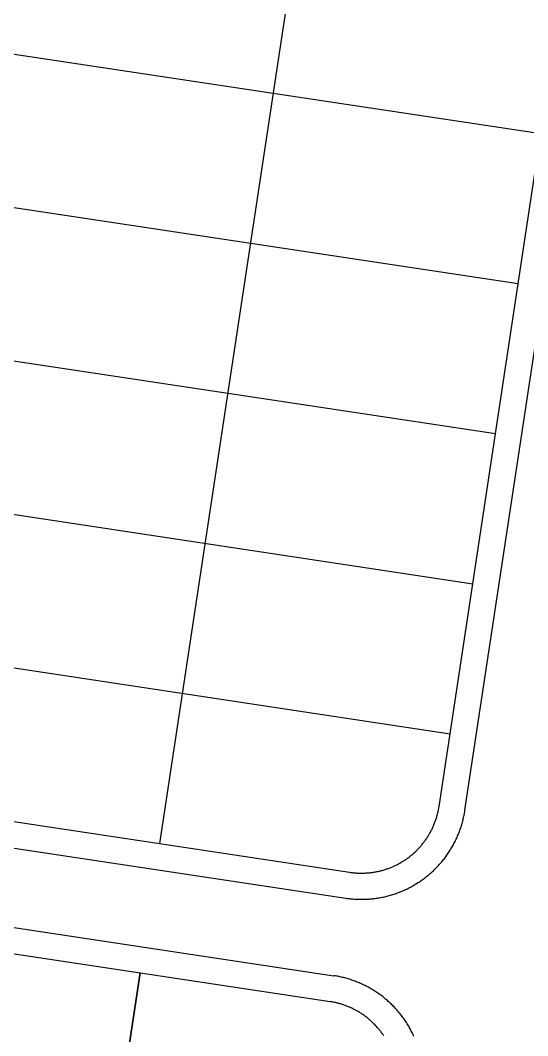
# Model space of a CAD drawing. Header units: metres. Extents: x 680594 to 684853, y 828874 to 830078.
# Drawn here: x 681669.2 to 681727.3, y 829564.1 to 829680.5 of the extents above; entities that cross this region are included whole.
import ezdxf

# ---------------------------------------------------------------- set-up
doc = ezdxf.new("R2010")
doc.units = ezdxf.units.M
doc.layers.add('PLOT_LINES', color=7, linetype='Continuous')

msp = doc.modelspace()

# ---------------------------------------------------------------- linework, layer by layer
at = {"layer": 'PLOT_LINES'}
for points in [[(681685.19, 829586.14), (681703.4, 829706.59)], [(681685.19, 829586.14), (681703.4, 829706.59)], [(681720.15, 829589.96), (681737.46, 829704.47)], [(681717.18, 829590.4), (681734.05, 829701.95)], [(681667.54, 829676.81), (681728.85, 829667.55)], [(681664.94, 829659.61), (681726.25, 829650.34)], [(681662.34, 829642.41), (681723.64, 829633.14)], [(681659.74, 829625.2), (681721.04, 829615.93)], [(681657.14, 829608), (681718.44, 829598.73)], [(681706.94, 829582.85), (681707.04, 829582.84), (681707.15, 829582.82), (681707.25, 829582.81), (681707.35, 829582.8), (681707.46, 829582.79), (681707.56, 829582.78), (681707.67, 829582.77), (681707.77, 829582.76), (681707.88, 829582.76), (681707.98, 829582.75), (681708.09, 829582.75), (681708.19, 829582.75), (681708.3, 829582.75), (681708.4, 829582.75), (681708.5, 829582.75), (681708.61, 829582.76), (681708.71, 829582.76), (681708.82, 829582.77), (681708.92, 829582.77), (681709.03, 829582.78), (681709.13, 829582.79), (681709.24, 829582.8), (681709.34, 829582.81), (681709.44, 829582.82), (681709.55, 829582.84), (681709.65, 829582.85), (681709.75, 829582.87), (681709.86, 829582.89), (681709.96, 829582.91), (681710.06, 829582.93), (681710.17, 829582.95), (681710.27, 829582.97), (681710.37, 829582.99), (681710.47, 829583.02), (681710.57, 829583.05), (681710.67, 829583.07), (681710.78, 829583.1), (681710.88, 829583.13), (681710.98, 829583.16), (681711.08, 829583.19), (681711.17, 829583.23), (681711.27, 829583.26), (681711.37, 829583.3), (681711.47, 829583.33), (681711.57, 829583.37), (681711.67, 829583.41), (681711.76, 829583.45), (681711.86, 829583.49), (681711.95, 829583.53), (681712.05, 829583.58), (681712.14, 829583.62), (681712.24, 829583.67), (681712.33, 829583.71), (681712.43, 829583.76), (681712.52, 829583.81), (681712.61, 829583.86), (681712.7, 829583.91), (681712.79, 829583.96), (681712.88, 829584.01), (681712.97, 829584.07), (681713.06, 829584.12), (681713.15, 829584.18), (681713.24, 829584.24), (681713.33, 829584.29), (681713.41, 829584.35), (681713.5, 829584.41), (681713.58, 829584.47), (681713.67, 829584.54), (681713.75, 829584.6), (681713.83, 829584.66), (681713.92, 829584.73), (681714, 829584.8), (681714.08, 829584.86), (681714.16, 829584.93), (681714.24, 829585), (681714.31, 829585.07), (681714.39, 829585.14), (681714.47, 829585.21), (681714.54, 829585.28), (681714.62, 829585.36), (681714.69, 829585.43), (681714.77, 829585.51), (681714.84, 829585.58), (681714.91, 829585.66), (681714.98, 829585.74), (681715.05, 829585.81), (681715.12, 829585.89), (681715.19, 829585.97), (681715.25, 829586.05), (681715.32, 829586.13), (681715.38, 829586.22), (681715.45, 829586.3), (681715.51, 829586.38), (681715.57, 829586.47), (681715.63, 829586.55), (681715.69, 829586.64), (681715.75, 829586.73), (681715.81, 829586.81), (681715.87, 829586.9), (681715.92, 829586.99), (681715.98, 829587.08), (681716.03, 829587.17), (681716.08, 829587.26), (681716.14, 829587.35), (681716.19, 829587.44), (681716.24, 829587.53), (681716.28, 829587.63), (681716.33, 829587.72), (681716.38, 829587.81), (681716.42, 829587.91), (681716.47, 829588), (681716.51, 829588.1), (681716.55, 829588.19), (681716.59, 829588.29), (681716.63, 829588.39), (681716.67, 829588.49), (681716.71, 829588.58), (681716.75, 829588.68), (681716.78, 829588.78), (681716.81, 829588.88), (681716.85, 829588.98), (681716.88, 829589.08), (681716.91, 829589.18), (681716.94, 829589.28), (681716.97, 829589.38), (681716.99, 829589.48), (681717.02, 829589.58), (681717.04, 829589.68), (681717.07, 829589.79), (681717.09, 829589.89), (681717.11, 829589.99), (681717.13, 829590.09), (681717.15, 829590.2), (681717.17, 829590.3), (681717.18, 829590.4)], [(681666.4, 829588.98), (681706.94, 829582.85)], [(681706.49, 829579.88), (681706.63, 829579.86), (681706.77, 829579.85), (681706.91, 829579.83), (681707.04, 829579.81), (681707.18, 829579.8), (681707.32, 829579.79), (681707.46, 829579.78), (681707.6, 829579.77), (681707.74, 829579.76), (681707.88, 829579.76), (681708.02, 829579.75), (681708.16, 829579.75), (681708.3, 829579.75), (681708.44, 829579.75), (681708.58, 829579.75), (681708.72, 829579.76), (681708.86, 829579.76), (681709, 829579.77), (681709.14, 829579.78), (681709.27, 829579.79), (681709.41, 829579.8), (681709.55, 829579.82), (681709.69, 829579.83), (681709.83, 829579.85), (681709.97, 829579.87), (681710.11, 829579.89), (681710.24, 829579.91), (681710.38, 829579.93), (681710.52, 829579.96), (681710.66, 829579.99), (681710.79, 829580.01), (681710.93, 829580.04), (681711.07, 829580.08), (681711.2, 829580.11), (681711.34, 829580.14), (681711.47, 829580.18), (681711.61, 829580.22), (681711.74, 829580.26), (681711.87, 829580.3), (681712.01, 829580.34), (681712.14, 829580.39), (681712.27, 829580.43), (681712.4, 829580.48), (681712.53, 829580.53), (681712.66, 829580.58), (681712.79, 829580.63), (681712.92, 829580.68), (681713.05, 829580.74), (681713.18, 829580.79), (681713.31, 829580.85), (681713.43, 829580.91), (681713.56, 829580.97), (681713.68, 829581.03), (681713.81, 829581.1), (681713.93, 829581.16), (681714.05, 829581.23), (681714.18, 829581.3), (681714.3, 829581.36), (681714.42, 829581.44), (681714.54, 829581.51), (681714.66, 829581.58), (681714.77, 829581.66), (681714.89, 829581.73), (681715.01, 829581.81), (681715.12, 829581.89), (681715.24, 829581.97), (681715.35, 829582.05), (681715.46, 829582.13), (681715.57, 829582.22), (681715.68, 829582.3), (681715.79, 829582.39), (681715.9, 829582.48), (681716.01, 829582.57), (681716.12, 829582.66), (681716.22, 829582.75), (681716.32, 829582.84), (681716.43, 829582.94), (681716.53, 829583.03), (681716.63, 829583.13), (681716.73, 829583.23), (681716.83, 829583.32), (681716.93, 829583.42), (681717.02, 829583.53), (681717.12, 829583.63), (681717.21, 829583.73), (681717.3, 829583.84), (681717.4, 829583.94), (681717.49, 829584.05), (681717.57, 829584.15), (681717.66, 829584.26), (681717.75, 829584.37), (681717.83, 829584.48), (681717.92, 829584.6), (681718, 829584.71), (681718.08, 829584.82), (681718.16, 829584.94), (681718.24, 829585.05), (681718.32, 829585.17), (681718.39, 829585.28), (681718.47, 829585.4), (681718.54, 829585.52), (681718.61, 829585.64), (681718.68, 829585.76), (681718.75, 829585.88), (681718.82, 829586.01), (681718.89, 829586.13), (681718.95, 829586.25), (681719.01, 829586.38), (681719.08, 829586.5), (681719.14, 829586.63), (681719.2, 829586.75), (681719.25, 829586.88), (681719.31, 829587.01), (681719.36, 829587.14), (681719.42, 829587.27), (681719.47, 829587.4), (681719.52, 829587.53), (681719.57, 829587.66), (681719.61, 829587.79), (681719.66, 829587.92), (681719.7, 829588.06), (681719.74, 829588.19), (681719.78, 829588.32), (681719.82, 829588.46), (681719.86, 829588.59), (681719.9, 829588.73), (681719.93, 829588.86), (681719.96, 829589), (681720, 829589.13), (681720.02, 829589.27), (681720.05, 829589.41), (681720.08, 829589.54), (681720.1, 829589.68), (681720.13, 829589.82), (681720.15, 829589.96)], [(681665.95, 829586.01), (681706.49, 829579.88)], [(681661.64, 829577.56), (681705.14, 829570.99)], [(681661.19, 829574.6), (681704.7, 829568.02)], [(681682.94, 829571.31), (681669.49, 829482.32)], [(681669.49, 829482.32), (681682.94, 829571.31)], [(681682.94, 829571.31), (681669.49, 829482.32)], [(681714.31, 829564.01), (681714.25, 829564.14), (681714.19, 829564.27), (681714.13, 829564.39), (681714.07, 829564.52), (681714, 829564.64), (681713.94, 829564.77), (681713.87, 829564.89), (681713.81, 829565.01), (681713.74, 829565.13), (681713.67, 829565.25), (681713.59, 829565.37), (681713.52, 829565.49), (681713.44, 829565.61), (681713.37, 829565.73), (681713.29, 829565.84), (681713.21, 829565.96), (681713.13, 829566.07), (681713.05, 829566.19), (681712.97, 829566.3), (681712.88, 829566.41), (681712.8, 829566.52), (681712.71, 829566.63), (681712.62, 829566.74), (681712.53, 829566.84), (681712.44, 829566.95), (681712.35, 829567.06), (681712.26, 829567.16), (681712.16, 829567.26), (681712.07, 829567.37), (681711.97, 829567.47), (681711.88, 829567.57), (681711.78, 829567.67), (681711.68, 829567.76), (681711.58, 829567.86), (681711.47, 829567.95), (681711.37, 829568.05), (681711.27, 829568.14), (681711.16, 829568.23), (681711.05, 829568.32), (681710.95, 829568.41), (681710.84, 829568.5), (681710.73, 829568.59), (681710.62, 829568.67), (681710.51, 829568.75), (681710.39, 829568.84), (681710.28, 829568.92), (681710.16, 829569), (681710.05, 829569.08), (681709.93, 829569.15), (681709.82, 829569.23), (681709.7, 829569.3), (681709.58, 829569.38), (681709.46, 829569.45), (681709.34, 829569.52), (681709.22, 829569.59), (681709.09, 829569.66), (681708.97, 829569.72), (681708.85, 829569.79), (681708.72, 829569.85), (681708.6, 829569.91), (681708.47, 829569.97), (681708.35, 829570.03), (681708.22, 829570.09), (681708.09, 829570.14), (681707.96, 829570.2), (681707.83, 829570.25), (681707.7, 829570.3), (681707.57, 829570.35), (681707.44, 829570.4), (681707.31, 829570.45), (681707.18, 829570.49), (681707.05, 829570.54), (681706.91, 829570.58), (681706.78, 829570.62), (681706.64, 829570.66), (681706.51, 829570.7), (681706.38, 829570.73), (681706.24, 829570.77), (681706.1, 829570.8), (681705.97, 829570.83), (681705.83, 829570.86), (681705.69, 829570.89), (681705.56, 829570.92), (681705.42, 829570.94), (681705.28, 829570.96), (681705.14, 829570.99)], [(681710.86, 829564.08), (681710.81, 829564.16), (681710.75, 829564.25), (681710.69, 829564.33), (681710.63, 829564.42), (681710.56, 829564.5), (681710.5, 829564.59), (681710.44, 829564.67), (681710.37, 829564.75), (681710.31, 829564.83), (681710.24, 829564.91), (681710.17, 829564.99), (681710.1, 829565.07), (681710.03, 829565.15), (681709.96, 829565.23), (681709.89, 829565.3), (681709.82, 829565.38), (681709.74, 829565.45), (681709.67, 829565.53), (681709.59, 829565.6), (681709.52, 829565.67), (681709.44, 829565.75), (681709.36, 829565.82), (681709.29, 829565.89), (681709.21, 829565.95), (681709.13, 829566.02), (681709.05, 829566.09), (681708.97, 829566.15), (681708.88, 829566.22), (681708.8, 829566.28), (681708.72, 829566.35), (681708.63, 829566.41), (681708.55, 829566.47), (681708.46, 829566.53), (681708.37, 829566.59), (681708.29, 829566.65), (681708.2, 829566.7), (681708.11, 829566.76), (681708.02, 829566.81), (681707.93, 829566.87), (681707.84, 829566.92), (681707.75, 829566.97), (681707.66, 829567.02), (681707.57, 829567.07), (681707.47, 829567.12), (681707.38, 829567.17), (681707.29, 829567.21), (681707.19, 829567.26), (681707.1, 829567.3), (681707, 829567.35), (681706.91, 829567.39), (681706.81, 829567.43), (681706.71, 829567.47), (681706.61, 829567.51), (681706.52, 829567.55), (681706.42, 829567.58), (681706.32, 829567.62), (681706.22, 829567.65), (681706.12, 829567.68), (681706.02, 829567.71), (681705.92, 829567.75), (681705.82, 829567.77), (681705.72, 829567.8), (681705.62, 829567.83), (681705.52, 829567.86), (681705.42, 829567.88), (681705.31, 829567.9), (681705.21, 829567.93), (681705.11, 829567.95), (681705.01, 829567.97), (681704.9, 829567.99), (681704.8, 829568), (681704.7, 829568.02)]]:
    msp.add_lwpolyline(points, dxfattribs=at)

doc.saveas('drawing.dxf')
